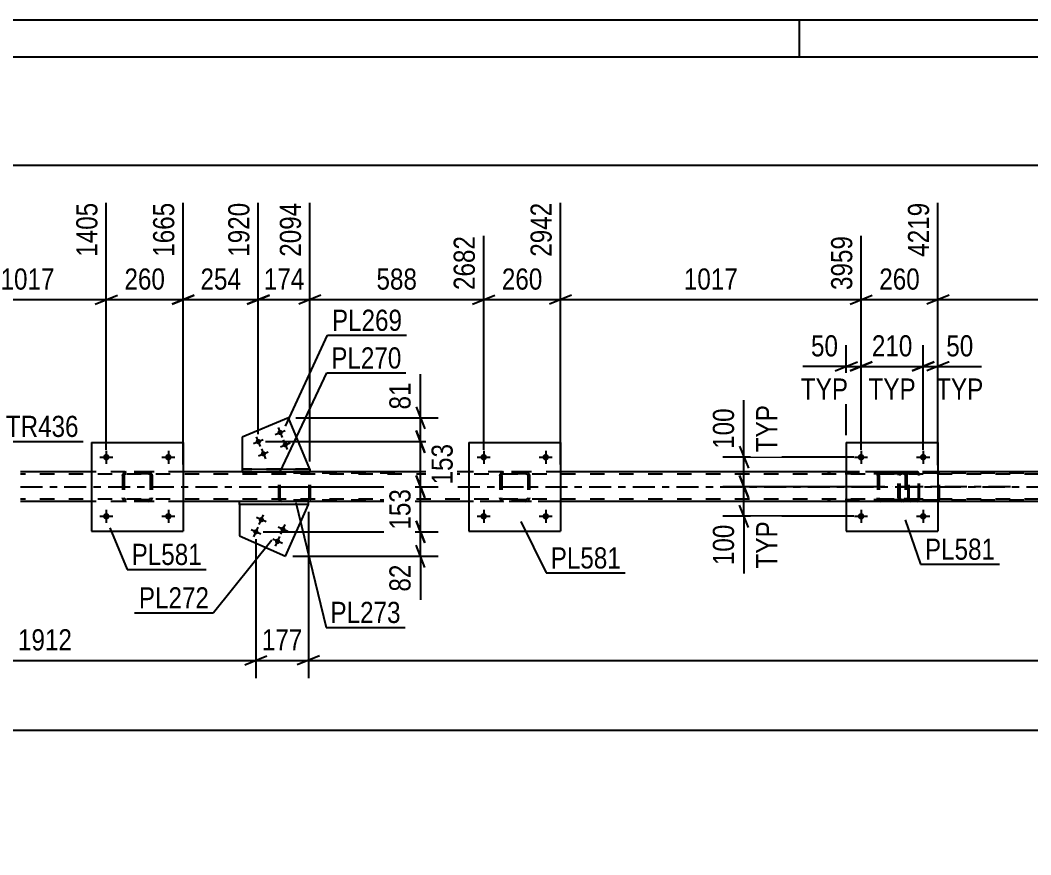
# Model space of a CAD drawing. Header units: millimetres. Extents: x -80 to 761, y -429 to 165.
# Drawn here: x 25.2 to 162, y 52.1 to 165 of the extents above; entities that cross this region are included whole.
import ezdxf

# ---------------------------------------------------------------- set-up
doc = ezdxf.new("R2010")
doc.units = ezdxf.units.MM
doc.linetypes.add('DXK_LINE_DOT2', pattern=[3.9198, 1.9599, -1.9599])
doc.linetypes.add('DXK_LINE_DOT3', pattern=[5.9187, 2.979, -0.9799, 0.9799, -0.9799])
doc.styles.add('Arial Narrow', font='ARIALN.TTF', dxfattribs={"height": 0.2})

# ---------------------------------------------------------------- blocks, each defined once
blk = doc.blocks.new('Unknown-814184913-1135')
at = {"color": 5, "linetype": 'Continuous'}
for p, q in [((760.66, 165.05), (-80.34, 165.05)), ((130.66, 160.05), (130.66, 165.05)), ((755.66, 160.05), (-75.34, 160.05))]:
    blk.add_line(p, q, dxfattribs=at)
blk = doc.blocks.new('Bolt-814184913-2460 - 2456')
at = {"linetype": 'Continuous'}
for points in [[(88.35, 105.9, -1), (87.47, 105.9, -1)], [(96.75, 105.9, -1), (95.87, 105.9, -1)]]:
    blk.add_hatch(color=1, dxfattribs=at).paths.add_polyline_path(points)
at = {"color": 1, "linetype": 'Continuous'}
for p, q in [((87.91, 106.78), (87.91, 105.02)), ((96.31, 106.78), (96.31, 105.02)), ((87.03, 105.9), (88.79, 105.9)), ((95.43, 105.9), (97.19, 105.9))]:
    blk.add_line(p, q, dxfattribs=at)
blk = doc.blocks.new('Bolt-814184913-2458 - 2456')
at = {"linetype": 'Continuous'}
for points in [[(37.27, 105.9, -1), (36.39, 105.9, -1)], [(45.67, 105.9, -1), (44.79, 105.9, -1)]]:
    blk.add_hatch(color=1, dxfattribs=at).paths.add_polyline_path(points)
at = {"color": 1, "linetype": 'Continuous'}
for p, q in [((36.83, 106.78), (36.83, 105.02)), ((45.23, 106.78), (45.23, 105.02)), ((35.95, 105.9), (37.71, 105.9)), ((44.35, 105.9), (46.11, 105.9))]:
    blk.add_line(p, q, dxfattribs=at)
blk = doc.blocks.new('Bolt-814184913-2459 - 2456')
at = {"linetype": 'Continuous'}
for points in [[(37.27, 97.9, -1), (36.39, 97.9, -1)], [(45.67, 97.9, -1), (44.79, 97.9, -1)]]:
    blk.add_hatch(color=1, dxfattribs=at).paths.add_polyline_path(points)
at = {"color": 1, "linetype": 'Continuous'}
for p, q in [((36.83, 98.78), (36.83, 97.02)), ((45.23, 98.78), (45.23, 97.02)), ((35.95, 97.9), (37.71, 97.9)), ((44.35, 97.9), (46.11, 97.9))]:
    blk.add_line(p, q, dxfattribs=at)
blk = doc.blocks.new('Bolt-814184913-2461 - 2456')
at = {"linetype": 'Continuous'}
for points in [[(88.35, 97.9, -1), (87.47, 97.9, -1)], [(96.75, 97.9, -1), (95.87, 97.9, -1)]]:
    blk.add_hatch(color=1, dxfattribs=at).paths.add_polyline_path(points)
at = {"color": 1, "linetype": 'Continuous'}
for p, q in [((87.91, 98.78), (87.91, 97.02)), ((96.31, 98.78), (96.31, 97.02)), ((87.03, 97.9), (88.79, 97.9)), ((95.43, 97.9), (97.19, 97.9))]:
    blk.add_line(p, q, dxfattribs=at)
blk = doc.blocks.new('Bolt-814184913-2462 - 2456')
at = {"linetype": 'Continuous'}
for points in [[(139.43, 105.9, -1), (138.55, 105.9, -1)], [(147.83, 105.9, -1), (146.95, 105.9, -1)]]:
    blk.add_hatch(color=1, dxfattribs=at).paths.add_polyline_path(points)
at = {"color": 1, "linetype": 'Continuous'}
for p, q in [((138.99, 106.78), (138.99, 105.02)), ((147.39, 106.78), (147.39, 105.02)), ((138.11, 105.9), (139.87, 105.9)), ((146.51, 105.9), (148.27, 105.9))]:
    blk.add_line(p, q, dxfattribs=at)
blk = doc.blocks.new('Bolt-814184913-2463 - 2456')
at = {"linetype": 'Continuous'}
for points in [[(139.43, 97.9, -1), (138.55, 97.9, -1)], [(147.83, 97.9, -1), (146.95, 97.9, -1)]]:
    blk.add_hatch(color=1, dxfattribs=at).paths.add_polyline_path(points)
at = {"color": 1, "linetype": 'Continuous'}
for p, q in [((138.99, 98.78), (138.99, 97.02)), ((147.39, 98.78), (147.39, 97.02)), ((138.11, 97.9), (139.87, 97.9)), ((146.51, 97.9), (148.27, 97.9))]:
    blk.add_line(p, q, dxfattribs=at)
blk = doc.blocks.new('Part-814184913-2602 - 2456')
at = {"color": 2, "linetype": 'Continuous'}
for p, q in [((34.83, 103.9), (25.23, 103.9)), ((55.2, 103.9), (47.23, 103.9)), ((85.91, 103.9), (64.38, 103.9)), ((136.99, 103.9), (98.31, 103.9)), ((188.07, 103.9), (149.39, 103.9)), ((34.83, 99.9), (25.23, 99.9)), ((54.87, 99.9), (47.23, 99.9)), ((85.91, 99.9), (64.18, 99.9)), ((136.99, 99.9), (98.31, 99.9)), ((188.07, 99.9), (149.39, 99.9))]:
    blk.add_line(p, q, dxfattribs=at)
at = {"color": 7, "linetype": 'DXK_LINE_DOT2'}
for p, q in [((629.53, 103.58), (25.23, 103.58)), ((47.23, 103.9), (34.83, 103.9)), ((64.38, 103.9), (55.2, 103.9)), ((98.31, 103.9), (85.91, 103.9)), ((149.39, 103.9), (136.99, 103.9)), ((629.53, 100.22), (25.23, 100.22)), ((47.23, 99.9), (34.83, 99.9)), ((64.18, 99.9), (54.87, 99.9)), ((626.41, 99.9), (85.91, 99.9)), ((98.31, 99.9), (85.91, 99.9)), ((149.39, 99.9), (136.99, 99.9))]:
    blk.add_line(p, q, dxfattribs=at)
at = {"color": 7, "linetype": 'DXK_LINE_DOT3'}
blk.add_line((25.23, 101.9), (629.53, 101.9), dxfattribs=at)
blk = doc.blocks.new('Part-814184913-2496 - 2456')
at = {"color": 2, "linetype": 'Continuous'}
for p, q in [((34.83, 107.9), (34.83, 95.9)), ((34.83, 107.9), (47.23, 107.9)), ((47.23, 107.9), (47.23, 95.9)), ((34.83, 95.9), (47.23, 95.9))]:
    blk.add_line(p, q, dxfattribs=at)
blk = doc.blocks.new('Part-814184913-2497 - 2456')
at = {"color": 7, "linetype": 'DXK_LINE_DOT2'}
for p, q in [((39.03, 103.42), (39.07, 103.61)), ((39.07, 103.61), (39.03, 103.42)), ((39.03, 103.42), (39.03, 100.38)), ((39.27, 103.42), (39.29, 103.51)), ((39.27, 103.42), (39.27, 100.38)), ((39.29, 103.51), (39.34, 103.59)), ((39.33, 103.87), (39.51, 103.9)), ((39.51, 103.9), (39.33, 103.87)), ((39.34, 103.59), (39.42, 103.64)), ((39.42, 103.64), (39.51, 103.66)), ((42.55, 103.9), (39.51, 103.9)), ((42.55, 103.66), (39.51, 103.66)), ((42.55, 103.9), (42.73, 103.87)), ((42.73, 103.87), (42.55, 103.9)), ((42.55, 103.66), (42.64, 103.64)), ((42.64, 103.64), (42.72, 103.59)), ((42.72, 103.59), (42.77, 103.51)), ((42.77, 103.51), (42.79, 103.42)), ((42.79, 103.42), (42.79, 100.38)), ((42.99, 103.61), (43.03, 103.42)), ((43.03, 103.42), (42.99, 103.61)), ((43.03, 103.42), (43.03, 100.38)), ((39.07, 100.2), (39.03, 100.38)), ((39.03, 100.38), (39.07, 100.2)), ((39.29, 100.29), (39.27, 100.38)), ((39.34, 100.21), (39.29, 100.29)), ((39.51, 99.9), (39.33, 99.94)), ((39.33, 99.94), (39.51, 99.9)), ((39.42, 100.16), (39.34, 100.21)), ((39.51, 100.14), (39.42, 100.16)), ((42.55, 100.14), (39.51, 100.14)), ((42.55, 99.9), (39.51, 99.9)), ((42.64, 100.16), (42.55, 100.14)), ((42.73, 99.94), (42.55, 99.9)), ((42.55, 99.9), (42.73, 99.94)), ((42.72, 100.21), (42.64, 100.16)), ((42.77, 100.29), (42.72, 100.21)), ((42.79, 100.38), (42.77, 100.29)), ((43.03, 100.38), (42.99, 100.2)), ((42.99, 100.2), (43.03, 100.38))]:
    blk.add_line(p, q, dxfattribs=at)
at = {"color": 7, "linetype": 'DXK_LINE_DOT3'}
blk.add_line((41.03, 101.9), (41.03, 101.9), dxfattribs=at)
at = {"color": 7, "linetype": 'DXK_LINE_DOT2'}
for centre, start, end in [((39.51, 103.42), 112.5, 157.5), ((39.51, 103.42), 112.5, 157.5), ((42.55, 103.42), 22.5, 67.5), ((42.55, 103.42), 22.5, 67.5), ((39.51, 100.38), 202.5, 247.5), ((39.51, 100.38), 202.5, 247.5), ((42.55, 100.38), 292.5, 337.5), ((42.55, 100.38), 292.5, 337.5)]:
    blk.add_arc(centre, 0.48, start, end, dxfattribs=at)
blk = doc.blocks.new('Part-814184913-2502 - 2456')
at = {"color": 2, "linetype": 'Continuous'}
for p, q in [((85.91, 107.9), (85.91, 95.9)), ((85.91, 107.9), (98.31, 107.9)), ((98.31, 107.9), (98.31, 95.9)), ((85.91, 95.9), (98.31, 95.9))]:
    blk.add_line(p, q, dxfattribs=at)
blk = doc.blocks.new('Part-814184913-2503 - 2456')
at = {"color": 7, "linetype": 'DXK_LINE_DOT2'}
for p, q in [((90.11, 103.42), (90.15, 103.61)), ((90.15, 103.61), (90.11, 103.42)), ((90.11, 103.42), (90.11, 100.38)), ((90.35, 103.42), (90.37, 103.51)), ((90.35, 103.42), (90.35, 100.38)), ((90.37, 103.51), (90.42, 103.59)), ((90.41, 103.87), (90.59, 103.9)), ((90.59, 103.9), (90.41, 103.87)), ((90.42, 103.59), (90.5, 103.64)), ((90.5, 103.64), (90.59, 103.66)), ((93.63, 103.9), (90.59, 103.9)), ((93.63, 103.66), (90.59, 103.66)), ((93.63, 103.9), (93.82, 103.87)), ((93.82, 103.87), (93.63, 103.9)), ((93.63, 103.66), (93.72, 103.64)), ((93.72, 103.64), (93.8, 103.59)), ((93.8, 103.59), (93.85, 103.51)), ((93.85, 103.51), (93.87, 103.42)), ((93.87, 103.42), (93.87, 100.38)), ((94.08, 103.61), (94.11, 103.42)), ((94.11, 103.42), (94.08, 103.61)), ((94.11, 103.42), (94.11, 100.38)), ((90.15, 100.2), (90.11, 100.38)), ((90.11, 100.38), (90.15, 100.2)), ((90.37, 100.29), (90.35, 100.38)), ((90.42, 100.21), (90.37, 100.29)), ((90.59, 99.9), (90.41, 99.94)), ((90.41, 99.94), (90.59, 99.9)), ((90.5, 100.16), (90.42, 100.21)), ((90.59, 100.14), (90.5, 100.16)), ((93.63, 100.14), (90.59, 100.14)), ((93.63, 99.9), (90.59, 99.9)), ((93.72, 100.16), (93.63, 100.14)), ((93.82, 99.94), (93.63, 99.9)), ((93.63, 99.9), (93.82, 99.94)), ((93.8, 100.21), (93.72, 100.16)), ((93.85, 100.29), (93.8, 100.21)), ((93.87, 100.38), (93.85, 100.29)), ((94.11, 100.38), (94.08, 100.2)), ((94.08, 100.2), (94.11, 100.38))]:
    blk.add_line(p, q, dxfattribs=at)
at = {"color": 7, "linetype": 'DXK_LINE_DOT3'}
blk.add_line((92.11, 101.9), (92.11, 101.9), dxfattribs=at)
at = {"color": 7, "linetype": 'DXK_LINE_DOT2'}
for centre, start, end in [((90.59, 103.42), 112.5, 157.5), ((90.59, 103.42), 112.5, 157.5), ((93.63, 103.42), 22.5, 67.5), ((93.63, 103.42), 22.5, 67.5), ((90.59, 100.38), 202.5, 247.5), ((90.59, 100.38), 202.5, 247.5), ((93.63, 100.38), 292.5, 337.5), ((93.63, 100.38), 292.5, 337.5)]:
    blk.add_arc(centre, 0.48, start, end, dxfattribs=at)
blk = doc.blocks.new('Part-814184913-2508 - 2456')
at = {"color": 2, "linetype": 'Continuous'}
for p, q in [((136.99, 107.9), (136.99, 95.9)), ((136.99, 107.9), (149.39, 107.9)), ((149.39, 107.9), (149.39, 95.9)), ((136.99, 95.9), (149.39, 95.9))]:
    blk.add_line(p, q, dxfattribs=at)
blk = doc.blocks.new('Part-814184913-2509 - 2456')
at = {"color": 7, "linetype": 'DXK_LINE_DOT2'}
for p, q in [((141.19, 103.42), (141.23, 103.61)), ((141.23, 103.61), (141.19, 103.42)), ((141.19, 103.42), (141.19, 100.38)), ((141.43, 103.42), (141.45, 103.51)), ((141.43, 103.42), (141.43, 100.38)), ((141.45, 103.51), (141.5, 103.59)), ((141.49, 103.87), (141.67, 103.9)), ((141.67, 103.9), (141.49, 103.87)), ((141.5, 103.59), (141.58, 103.64)), ((141.58, 103.64), (141.67, 103.66)), ((144.71, 103.9), (141.67, 103.9)), ((144.71, 103.66), (141.67, 103.66)), ((144.71, 103.9), (144.9, 103.87)), ((144.9, 103.87), (144.71, 103.9)), ((144.71, 103.66), (144.8, 103.64)), ((144.8, 103.64), (144.88, 103.59)), ((144.88, 103.59), (144.93, 103.51)), ((144.93, 103.51), (144.95, 103.42)), ((144.95, 103.42), (144.95, 100.38)), ((145.16, 103.61), (145.19, 103.42)), ((145.19, 103.42), (145.16, 103.61)), ((145.19, 103.42), (145.19, 100.38)), ((141.23, 100.2), (141.19, 100.38)), ((141.19, 100.38), (141.23, 100.2)), ((141.45, 100.29), (141.43, 100.38)), ((141.5, 100.21), (141.45, 100.29)), ((141.67, 99.9), (141.49, 99.94)), ((141.49, 99.94), (141.67, 99.9)), ((141.58, 100.16), (141.5, 100.21)), ((141.67, 100.14), (141.58, 100.16)), ((144.71, 100.14), (141.67, 100.14)), ((144.71, 99.9), (141.67, 99.9)), ((144.8, 100.16), (144.71, 100.14)), ((144.9, 99.94), (144.71, 99.9)), ((144.71, 99.9), (144.9, 99.94)), ((144.88, 100.21), (144.8, 100.16)), ((144.93, 100.29), (144.88, 100.21)), ((144.95, 100.38), (144.93, 100.29)), ((145.19, 100.38), (145.16, 100.2)), ((145.16, 100.2), (145.19, 100.38))]:
    blk.add_line(p, q, dxfattribs=at)
at = {"color": 7, "linetype": 'DXK_LINE_DOT3'}
blk.add_line((143.19, 101.9), (143.19, 101.9), dxfattribs=at)
at = {"color": 7, "linetype": 'DXK_LINE_DOT2'}
for centre, start, end in [((141.67, 103.42), 112.5, 157.5), ((141.67, 103.42), 112.5, 157.5), ((144.71, 103.42), 22.5, 67.5), ((144.71, 103.42), 22.5, 67.5), ((141.67, 100.38), 202.5, 247.5), ((141.67, 100.38), 202.5, 247.5), ((144.71, 100.38), 292.5, 337.5), ((144.71, 100.38), 292.5, 337.5)]:
    blk.add_arc(centre, 0.48, start, end, dxfattribs=at)
blk = doc.blocks.new('Part-814184913-2651 - 2456')
at = {"color": 7, "linetype": 'DXK_LINE_DOT2'}
for p, q in [((145.36, 103.7), (145.34, 103.58)), ((145.34, 100.22), (145.34, 103.58)), ((145.51, 103.58), (145.52, 103.64)), ((145.51, 100.22), (145.51, 103.58)), ((145.52, 103.64), (145.56, 103.69)), ((145.68, 103.9), (145.55, 103.88)), ((145.56, 103.69), (145.61, 103.73)), ((145.61, 103.73), (145.68, 103.74)), ((161.01, 103.9), (145.68, 103.9)), ((161.01, 103.74), (145.68, 103.74)), ((149.38, 103.88), (149.25, 103.9)), ((149.25, 103.74), (149.32, 103.73)), ((149.32, 103.73), (149.37, 103.69)), ((149.37, 103.69), (149.41, 103.64)), ((149.41, 103.64), (149.42, 103.58)), ((149.42, 100.22), (149.42, 103.58)), ((149.59, 103.58), (149.57, 103.7)), ((149.59, 100.22), (149.59, 103.58)), ((145.34, 100.22), (145.36, 100.1)), ((145.52, 100.16), (145.51, 100.22)), ((145.56, 100.11), (145.52, 100.16)), ((145.55, 99.93), (145.68, 99.9)), ((145.61, 100.07), (145.56, 100.11)), ((145.68, 100.06), (145.61, 100.07)), ((161.01, 100.06), (145.68, 100.06)), ((161.01, 99.9), (145.68, 99.9)), ((149.32, 100.07), (149.25, 100.06)), ((149.25, 99.9), (149.38, 99.93)), ((149.37, 100.11), (149.32, 100.07)), ((149.41, 100.16), (149.37, 100.11)), ((149.42, 100.22), (149.41, 100.16)), ((149.57, 100.1), (149.59, 100.22))]:
    blk.add_line(p, q, dxfattribs=at)
at = {"color": 7, "linetype": 'DXK_LINE_DOT3'}
blk.add_line((159.22, 101.9), (144.05, 101.9), dxfattribs=at)
at = {"color": 7, "linetype": 'DXK_LINE_DOT2'}
for centre, start, end in [((145.67, 103.57), 110.7583, 155.68), ((149.27, 103.57), 24.32, 69.2417), ((145.67, 100.24), 204.32, 249.2417)]:
    blk.add_arc(centre, 0.331, start, end, dxfattribs=at)
blk = doc.blocks.new('Part-814184913-2658 - 2456')
at = {"color": 7, "linetype": 'DXK_LINE_DOT2'}
for p, q in [((60.23, 103.7), (60.2, 103.58)), ((60.2, 100.22), (60.2, 103.58)), ((60.37, 103.58), (60.39, 103.64)), ((60.37, 100.22), (60.37, 103.58)), ((60.39, 103.64), (60.42, 103.69)), ((60.54, 103.9), (60.41, 103.88)), ((60.42, 103.69), (60.48, 103.73)), ((60.48, 103.73), (60.54, 103.74)), ((75.87, 103.9), (60.54, 103.9)), ((75.87, 103.74), (60.54, 103.74)), ((64.25, 103.88), (64.12, 103.9)), ((64.12, 103.74), (64.19, 103.73)), ((64.19, 103.73), (64.21, 103.71)), ((64.21, 103.71), (64.24, 103.69)), ((64.24, 103.69), (64.28, 103.64)), ((64.28, 103.64), (64.29, 103.58)), ((64.29, 100.22), (64.29, 103.58)), ((64.46, 103.58), (64.43, 103.7)), ((64.46, 100.22), (64.46, 103.58)), ((60.2, 100.22), (60.23, 100.1)), ((60.39, 100.16), (60.37, 100.22)), ((60.42, 100.11), (60.39, 100.16)), ((60.41, 99.93), (60.54, 99.9)), ((60.48, 100.07), (60.42, 100.11)), ((60.54, 100.06), (60.48, 100.07)), ((75.87, 100.06), (60.54, 100.06)), ((75.87, 99.9), (60.54, 99.9)), ((64.12, 100.06), (64.19, 100.07)), ((64.12, 99.9), (64.25, 99.93)), ((64.19, 100.07), (64.21, 100.09)), ((64.21, 100.09), (64.24, 100.11)), ((64.28, 100.16), (64.24, 100.11)), ((64.29, 100.22), (64.28, 100.16)), ((64.43, 100.1), (64.46, 100.22))]:
    blk.add_line(p, q, dxfattribs=at)
for centre, start, end in [((60.53, 103.57), 110.7583, 155.68), ((64.13, 103.57), 24.32, 69.2417), ((60.53, 100.24), 204.32, 249.2417)]:
    blk.add_arc(centre, 0.331, start, end, dxfattribs=at)
blk = doc.blocks.new('Part-814184913-2664 - 2456')
at = {"color": 7, "linetype": 'DXK_LINE_DOT2'}
for p, q in [((146.61, 103.9), (134.46, 103.9)), ((146.61, 103.66), (134.46, 103.66)), ((144.06, 103.61), (144.02, 103.42)), ((144.02, 100.38), (144.02, 103.42)), ((144.27, 103.42), (144.29, 103.51)), ((144.27, 100.38), (144.27, 103.42)), ((144.29, 103.51), (144.35, 103.59)), ((144.52, 103.9), (144.33, 103.87)), ((144.35, 103.59), (144.43, 103.64)), ((144.43, 103.64), (144.52, 103.66)), ((145.34, 103.66), (145.34, 103.9)), ((146.72, 103.87), (146.61, 103.9)), ((146.61, 103.66), (146.67, 103.64)), ((146.67, 103.64), (146.71, 103.59)), ((146.71, 103.59), (146.74, 103.51)), ((146.81, 103.76), (146.72, 103.87)), ((146.74, 103.51), (146.75, 103.42)), ((146.75, 100.38), (146.75, 103.42)), ((146.86, 103.61), (146.81, 103.76)), ((146.89, 103.42), (146.86, 103.61)), ((146.89, 100.38), (146.89, 103.42)), ((146.61, 100.14), (134.46, 100.14)), ((146.61, 99.9), (134.46, 99.9)), ((144.02, 100.38), (144.06, 100.2)), ((144.29, 100.29), (144.27, 100.38)), ((144.35, 100.21), (144.29, 100.29)), ((144.33, 99.94), (144.52, 99.9)), ((144.43, 100.16), (144.35, 100.21)), ((144.52, 100.14), (144.43, 100.16)), ((145.34, 99.9), (145.34, 100.14)), ((146.67, 100.16), (146.61, 100.14)), ((146.61, 99.9), (146.72, 99.94)), ((146.71, 100.21), (146.67, 100.16)), ((146.74, 100.29), (146.71, 100.21)), ((146.72, 99.94), (146.81, 100.04)), ((146.75, 100.38), (146.74, 100.29)), ((146.81, 100.04), (146.86, 100.2)), ((146.86, 100.2), (146.89, 100.38))]:
    blk.add_line(p, q, dxfattribs=at)
for centre, start, end in [((144.51, 103.41), 111.1941, 156.1506), ((144.51, 100.4), 203.8494, 248.8059)]:
    blk.add_arc(centre, 0.492, start, end, dxfattribs=at)
blk = doc.blocks.new('Part-814184913-2702 - 2456')
at = {"color": 2, "linetype": 'Continuous'}
for p, q in [((54.87, 99.5), (54.87, 95.24)), ((61.09, 92.49), (64.18, 99.5)), ((54.87, 95.24), (61.09, 92.49))]:
    blk.add_line(p, q, dxfattribs=at)
at = {"color": 7, "linetype": 'DXK_LINE_DOT2'}
blk.add_line((64.18, 99.5), (54.87, 99.5), dxfattribs=at)
blk = doc.blocks.new('Part-814184913-2717 - 2456')
at = {"color": 2, "linetype": 'Continuous'}
for p, q in [((64.18, 99.9), (54.87, 99.9)), ((54.87, 99.5), (54.87, 99.9)), ((64.18, 99.5), (64.18, 99.9)), ((64.18, 99.5), (54.87, 99.5))]:
    blk.add_line(p, q, dxfattribs=at)
blk = doc.blocks.new('Bolt-814184913-2718 - 2456')
at = {"linetype": 'Continuous'}
for points in [[(57.48, 97.58, -1), (58.14, 97.29, -1)], [(56.75, 95.94, -1), (57.41, 95.65, -1)], [(60.41, 96.29, -1), (61.06, 96, -1)], [(59.68, 94.65, -1), (60.34, 94.36, -1)]]:
    blk.add_hatch(color=1, dxfattribs=at).paths.add_polyline_path(points)
at = {"color": 1, "linetype": 'Continuous'}
for p, q in [((58.47, 97.15), (57.15, 97.73)), ((57.52, 96.78), (58.1, 98.1)), ((57.74, 95.5), (56.42, 96.08)), ((56.79, 95.13), (57.37, 96.45)), ((61.39, 95.86), (60.08, 96.44)), ((60.45, 95.49), (61.03, 96.81)), ((60.67, 94.21), (59.35, 94.79)), ((59.72, 93.84), (60.3, 95.16))]:
    blk.add_line(p, q, dxfattribs=at)
blk = doc.blocks.new('Part-814184913-2733 - 2456')
at = {"color": 2, "linetype": 'Continuous'}
for p, q in [((61.48, 111.23), (55.2, 108.61)), ((64.38, 104.3), (61.48, 111.23)), ((55.2, 108.61), (55.2, 104.3))]:
    blk.add_line(p, q, dxfattribs=at)
at = {"color": 7, "linetype": 'DXK_LINE_DOT2'}
blk.add_line((64.38, 104.3), (55.2, 104.3), dxfattribs=at)
blk = doc.blocks.new('Part-814184913-2748 - 2456')
at = {"color": 2, "linetype": 'Continuous'}
for p, q in [((55.2, 104.3), (55.2, 103.9)), ((55.2, 104.3), (64.38, 104.3)), ((64.38, 104.3), (64.38, 103.9)), ((55.2, 103.9), (64.38, 103.9))]:
    blk.add_line(p, q, dxfattribs=at)
blk = doc.blocks.new('Bolt-814184913-2749 - 2456')
at = {"linetype": 'Continuous'}
for points in [[(60.69, 109.38, -1), (60.02, 109.11, -1)], [(57.74, 108.15, -1), (57.07, 107.87, -1)], [(58.43, 106.49, -1), (57.77, 106.21, -1)], [(61.38, 107.72, -1), (60.72, 107.45, -1)]]:
    blk.add_hatch(color=1, dxfattribs=at).paths.add_polyline_path(points)
at = {"color": 1, "linetype": 'Continuous'}
for p, q in [((59.69, 108.97), (61.02, 109.52)), ((60.08, 109.91), (60.63, 108.58)), ((56.74, 107.73), (58.07, 108.29)), ((57.13, 108.67), (57.68, 107.35)), ((60.77, 108.25), (61.33, 106.92)), ((57.82, 107.01), (58.38, 105.69)), ((60.39, 107.31), (61.71, 107.86)), ((57.43, 106.07), (58.76, 106.63))]:
    blk.add_line(p, q, dxfattribs=at)
blk = doc.blocks.new('StraightDimension-814184913-16716 - 2456')
at = {"color": 7, "linetype": 'Continuous'}
for p, q in [((149.39, 104.81), (149.39, 140.34)), ((138.99, 106.9), (138.99, 135.84)), ((137.49, 126.63), (140.49, 127.83)), ((138.99, 127.23), (149.39, 127.23)), ((150.89, 127.83), (147.89, 126.63))]:
    blk.add_line(p, q, dxfattribs=at)
at = {"color": 0}
blk.add_wipeout([(147.53, 127.98), (147.53, 132.18), (140.85, 132.18), (140.85, 127.98)], dxfattribs=at)
at = {"color": 3, "style": 'Arial Narrow'}
blk.add_text('260', height=2.863, dxfattribs=at).set_placement((141.45, 128.58))
at = {"color": 0, "linetype": 'Continuous'}
blk.add_wipeout([(148.79, 140.94), (144.59, 140.94), (144.59, 132.43), (148.79, 132.43)], dxfattribs=at)
at = {"color": 3, "linetype": 'Continuous', "style": 'Arial Narrow'}
blk.add_text('4219', height=2.863, rotation=90.0002, dxfattribs=at).set_placement((148.19, 133.03))
blk = doc.blocks.new('StraightDimension-814184913-17310 - 2456')
at = {"color": 7, "linetype": 'Continuous'}
for p, q in [((78.76, 97.29), (79.96, 94.29)), ((58.08, 95.79), (81.76, 95.79)), ((79.36, 92.49), (79.36, 95.79)), ((79.96, 90.99), (78.76, 93.99)), ((62.09, 92.49), (81.76, 92.49)), ((79.36, 92.49), (79.36, 86.59)), ((79.36, 92.49), (79.36, 86.59))]:
    blk.add_line(p, q, dxfattribs=at)
at = {"color": 0}
blk.add_wipeout([(78.61, 91.97), (74.41, 91.97), (74.41, 87.11), (78.61, 87.11)], dxfattribs=at)
at = {"color": 3, "style": 'Arial Narrow'}
blk.add_text('82', height=2.863, rotation=90.0002, dxfattribs=at).set_placement((78.01, 87.71))
blk = doc.blocks.new('StraightDimension-814184913-2864 - 2456')
at = {"color": 7, "linetype": 'Continuous'}
for p, q in [((123.14, 105.9), (123.14, 113.64)), ((123.14, 105.9), (123.14, 113.64)), ((122.54, 107.4), (123.74, 104.4)), ((137.99, 105.9), (120.29, 105.9)), ((123.14, 101.9), (123.14, 105.9)), ((123.74, 100.4), (122.54, 103.4)), ((142.19, 101.9), (120.29, 101.9))]:
    blk.add_line(p, q, dxfattribs=at)
at = {"color": 0, "linetype": 'Continuous'}
blk.add_wipeout([(128.24, 113.56), (124.04, 113.56), (124.04, 105.97), (128.24, 105.97)], dxfattribs=at)
at = {"color": 0}
blk.add_wipeout([(122.39, 113.11), (118.19, 113.11), (118.19, 106.43), (122.39, 106.43)], dxfattribs=at)
at = {"color": 3, "style": 'Arial Narrow'}
blk.add_text('100', height=2.863, rotation=90.0002, dxfattribs=at).set_placement((121.79, 107.03))
at = {"color": 3, "linetype": 'Continuous', "style": 'Arial Narrow'}
blk.add_text('TYP', height=2.863, rotation=90.0002, dxfattribs=at).set_placement((127.64, 106.57))
blk = doc.blocks.new('StraightDimension-814184913-2942 - 2456')
at = {"color": 7, "linetype": 'Continuous'}
for p, q in [((0, 98.9), (0, 76)), ((57.08, 94.79), (57.08, 76)), ((1.5, 79), (-1.5, 77.8)), ((0, 78.4), (57.08, 78.4)), ((55.58, 77.8), (58.58, 79))]:
    blk.add_line(p, q, dxfattribs=at)
at = {"color": 0}
blk.add_wipeout([(32.8, 79.15), (32.8, 83.35), (24.28, 83.35), (24.28, 79.15)], dxfattribs=at)
at = {"color": 3, "style": 'Arial Narrow'}
blk.add_text('1912', height=2.863, dxfattribs=at).set_placement((24.88, 79.75))
blk = doc.blocks.new('StraightDimension-814184913-2803 - 2456')
at = {"color": 7, "linetype": 'Continuous'}
blk.add_line((0, 68.94), (629.53, 68.94), dxfattribs=at)
blk = doc.blocks.new('StraightDimension-814184913-2841 - 2456')
at = {"color": 7, "linetype": 'Continuous'}
for p, q in [((122.54, 103.4), (123.74, 100.4)), ((142.19, 101.9), (120.29, 101.9)), ((123.14, 97.9), (123.14, 101.9)), ((123.74, 96.4), (122.54, 99.4)), ((137.99, 97.9), (120.29, 97.9)), ((123.14, 97.9), (123.14, 90.17)), ((123.14, 97.9), (123.14, 90.17))]:
    blk.add_line(p, q, dxfattribs=at)
at = {"color": 0}
blk.add_wipeout([(122.39, 97.38), (118.19, 97.38), (118.19, 90.69), (122.39, 90.69)], dxfattribs=at)
at = {"color": 0, "linetype": 'Continuous'}
blk.add_wipeout([(128.24, 97.83), (124.04, 97.83), (124.04, 90.24), (128.24, 90.24)], dxfattribs=at)
at = {"color": 3, "style": 'Arial Narrow'}
blk.add_text('100', height=2.863, rotation=90.0002, dxfattribs=at).set_placement((121.79, 91.29))
at = {"color": 3, "linetype": 'Continuous', "style": 'Arial Narrow'}
blk.add_text('TYP', height=2.863, rotation=90.0002, dxfattribs=at).set_placement((127.64, 90.84))
blk = doc.blocks.new('StraightDimension-814184913-2888 - 2456')
at = {"color": 7, "linetype": 'Continuous'}
for p, q in [((147.39, 106.9), (147.39, 121.04)), ((149.39, 108.9), (149.39, 121.04)), ((145.89, 117.59), (148.89, 118.79)), ((147.39, 118.19), (149.39, 118.19)), ((150.89, 118.79), (147.89, 117.59)), ((149.39, 118.19), (155.3, 118.19)), ((149.39, 118.19), (155.3, 118.19))]:
    blk.add_line(p, q, dxfattribs=at)
at = {"color": 0}
blk.add_wipeout([(154.77, 118.94), (154.77, 123.14), (149.92, 123.14), (149.92, 118.94)], dxfattribs=at)
at = {"color": 0, "linetype": 'Continuous'}
blk.add_wipeout([(156.14, 113.09), (156.14, 117.29), (148.55, 117.29), (148.55, 113.09)], dxfattribs=at)
at = {"color": 3, "style": 'Arial Narrow'}
blk.add_text('50', height=2.863, dxfattribs=at).set_placement((150.52, 119.54))
at = {"color": 3, "linetype": 'Continuous', "style": 'Arial Narrow'}
blk.add_text('TYP', height=2.863, dxfattribs=at).set_placement((149.15, 113.69))
blk = doc.blocks.new('StraightDimension-814184913-2901 - 2456')
at = {"color": 7, "linetype": 'Continuous'}
for p, q in [((138.99, 106.9), (138.99, 121.04)), ((147.39, 106.9), (147.39, 121.04)), ((137.49, 117.59), (140.49, 118.79)), ((138.99, 118.19), (147.39, 118.19)), ((148.89, 118.79), (145.89, 117.59))]:
    blk.add_line(p, q, dxfattribs=at)
at = {"color": 0}
blk.add_wipeout([(146.53, 118.94), (146.53, 123.14), (139.85, 123.14), (139.85, 118.94)], dxfattribs=at)
at = {"color": 0, "linetype": 'Continuous'}
blk.add_wipeout([(146.99, 113.09), (146.99, 117.29), (139.4, 117.29), (139.4, 113.09)], dxfattribs=at)
at = {"color": 3, "style": 'Arial Narrow'}
blk.add_text('210', height=2.863, dxfattribs=at).set_placement((140.45, 119.54))
at = {"color": 3, "linetype": 'Continuous', "style": 'Arial Narrow'}
blk.add_text('TYP', height=2.863, dxfattribs=at).set_placement((140, 113.69))
blk = doc.blocks.new('StraightDimension-814184913-2917 - 2456')
at = {"color": 7, "linetype": 'Continuous'}
for p, q in [((136.99, 108.9), (136.99, 121.04)), ((138.99, 106.9), (138.99, 121.04)), ((136.99, 118.19), (131.09, 118.19)), ((136.99, 118.19), (131.09, 118.19)), ((135.49, 117.59), (138.49, 118.79)), ((136.99, 118.19), (138.99, 118.19)), ((140.49, 118.79), (137.49, 117.59))]:
    blk.add_line(p, q, dxfattribs=at)
at = {"color": 0}
blk.add_wipeout([(136.47, 118.94), (136.47, 123.14), (131.61, 123.14), (131.61, 118.94)], dxfattribs=at)
at = {"color": 0, "linetype": 'Continuous'}
blk.add_wipeout([(137.83, 113.09), (137.83, 117.29), (130.24, 117.29), (130.24, 113.09)], dxfattribs=at)
at = {"color": 3, "style": 'Arial Narrow'}
blk.add_text('50', height=2.863, dxfattribs=at).set_placement((132.21, 119.54))
at = {"color": 3, "linetype": 'Continuous', "style": 'Arial Narrow'}
blk.add_text('TYP', height=2.863, dxfattribs=at).set_placement((130.84, 113.69))
blk = doc.blocks.new('StraightDimension-814184913-2931 - 2456')
at = {"color": 7, "linetype": 'Continuous'}
blk.add_line((-0.64, 145.44), (630.17, 145.44), dxfattribs=at)
blk = doc.blocks.new('StraightDimension-814184913-2948 - 2456')
at = {"color": 7, "linetype": 'Continuous'}
for p, q in [((64.18, 98.5), (64.18, 76)), ((57.08, 94.79), (57.08, 76)), ((55.58, 77.8), (58.58, 79)), ((57.08, 78.4), (64.18, 78.4)), ((65.68, 79), (62.68, 77.8))]:
    blk.add_line(p, q, dxfattribs=at)
at = {"color": 0}
blk.add_wipeout([(63.97, 79.15), (63.97, 83.35), (57.29, 83.35), (57.29, 79.15)], dxfattribs=at)
at = {"color": 3, "style": 'Arial Narrow'}
blk.add_text('177', height=2.863, dxfattribs=at).set_placement((57.89, 79.75))
blk = doc.blocks.new('StraightDimension-814184913-2954 - 2456')
at = {"color": 7, "linetype": 'Continuous'}
for p, q in [((64.18, 98.5), (64.18, 76)), ((65.68, 79), (62.68, 77.8)), ((64.18, 78.4), (629.53, 78.4))]:
    blk.add_line(p, q, dxfattribs=at)
blk = doc.blocks.new('StraightDimension-814184913-16715 - 2456')
at = {"color": 7, "linetype": 'Continuous'}
for p, q in [((149.39, 104.81), (149.39, 140.34)), ((190.07, 106.9), (190.07, 135.84)), ((150.89, 127.83), (147.89, 126.63)), ((149.39, 127.23), (190.07, 127.23)), ((188.57, 126.63), (191.57, 127.83))]:
    blk.add_line(p, q, dxfattribs=at)
at = {"color": 0}
blk.add_wipeout([(173.99, 127.98), (173.99, 132.18), (165.48, 132.18), (165.48, 127.98)], dxfattribs=at)
at = {"color": 3, "style": 'Arial Narrow'}
blk.add_text('1017', height=2.863, dxfattribs=at).set_placement((166.08, 128.58))
at = {"color": 0, "linetype": 'Continuous'}
blk.add_wipeout([(189.47, 136.44), (185.27, 136.44), (185.27, 127.93), (189.47, 127.93)], dxfattribs=at)
at = {"color": 3, "linetype": 'Continuous', "style": 'Arial Narrow'}
blk.add_text('5236', height=2.863, rotation=90.0002, dxfattribs=at).set_placement((188.87, 128.53))
blk = doc.blocks.new('StraightDimension-814184913-16717 - 2456')
at = {"color": 7, "linetype": 'Continuous'}
for p, q in [((98.31, 104.9), (98.31, 140.34)), ((138.99, 106.9), (138.99, 135.84)), ((99.81, 127.83), (96.81, 126.63)), ((98.31, 127.23), (138.99, 127.23)), ((137.49, 126.63), (140.49, 127.83))]:
    blk.add_line(p, q, dxfattribs=at)
at = {"color": 0}
blk.add_wipeout([(122.91, 127.98), (122.91, 132.18), (114.4, 132.18), (114.4, 127.98)], dxfattribs=at)
at = {"color": 3, "style": 'Arial Narrow'}
blk.add_text('1017', height=2.863, dxfattribs=at).set_placement((115, 128.58))
at = {"color": 0, "linetype": 'Continuous'}
blk.add_wipeout([(138.39, 136.44), (134.19, 136.44), (134.19, 127.93), (138.39, 127.93)], dxfattribs=at)
at = {"color": 3, "linetype": 'Continuous', "style": 'Arial Narrow'}
blk.add_text('3959', height=2.863, rotation=90.0002, dxfattribs=at).set_placement((137.79, 128.53))
blk = doc.blocks.new('StraightDimension-814184913-16718 - 2456')
at = {"color": 7, "linetype": 'Continuous'}
for p, q in [((98.31, 104.9), (98.31, 140.34)), ((87.91, 106.9), (87.91, 135.84)), ((86.41, 126.63), (89.41, 127.83)), ((87.91, 127.23), (98.31, 127.23)), ((99.81, 127.83), (96.81, 126.63))]:
    blk.add_line(p, q, dxfattribs=at)
at = {"color": 0}
blk.add_wipeout([(96.45, 127.98), (96.45, 132.18), (89.77, 132.18), (89.77, 127.98)], dxfattribs=at)
at = {"color": 3, "style": 'Arial Narrow'}
blk.add_text('260', height=2.863, dxfattribs=at).set_placement((90.37, 128.58))
at = {"color": 0, "linetype": 'Continuous'}
blk.add_wipeout([(97.71, 140.94), (93.51, 140.94), (93.51, 132.43), (97.71, 132.43)], dxfattribs=at)
at = {"color": 3, "linetype": 'Continuous', "style": 'Arial Narrow'}
blk.add_text('2942', height=2.863, rotation=90.0002, dxfattribs=at).set_placement((97.11, 133.03))
blk = doc.blocks.new('StraightDimension-814184913-16719 - 2456')
at = {"color": 7, "linetype": 'Continuous'}
for p, q in [((64.38, 105.3), (64.38, 140.34)), ((87.91, 106.9), (87.91, 135.84)), ((65.88, 127.83), (62.88, 126.63)), ((64.38, 127.23), (87.91, 127.23)), ((86.41, 126.63), (89.41, 127.83))]:
    blk.add_line(p, q, dxfattribs=at)
at = {"color": 0}
blk.add_wipeout([(79.49, 127.98), (79.49, 132.18), (72.8, 132.18), (72.8, 127.98)], dxfattribs=at)
at = {"color": 3, "style": 'Arial Narrow'}
blk.add_text('588', height=2.863, dxfattribs=at).set_placement((73.4, 128.58))
at = {"color": 0, "linetype": 'Continuous'}
blk.add_wipeout([(87.31, 136.44), (83.11, 136.44), (83.11, 127.93), (87.31, 127.93)], dxfattribs=at)
at = {"color": 3, "linetype": 'Continuous', "style": 'Arial Narrow'}
blk.add_text('2682', height=2.863, rotation=90.0002, dxfattribs=at).set_placement((86.71, 128.53))
blk = doc.blocks.new('StraightDimension-814184913-16720 - 2456')
at = {"color": 7, "linetype": 'Continuous'}
for p, q in [((57.4, 109.01), (57.4, 140.34)), ((64.38, 105.3), (64.38, 140.34)), ((55.9, 126.63), (58.9, 127.83)), ((57.4, 127.23), (64.38, 127.23)), ((65.88, 127.83), (62.88, 126.63))]:
    blk.add_line(p, q, dxfattribs=at)
at = {"color": 0}
blk.add_wipeout([(64.23, 127.98), (64.23, 132.18), (57.55, 132.18), (57.55, 127.98)], dxfattribs=at)
at = {"color": 3, "style": 'Arial Narrow'}
blk.add_text('174', height=2.863, dxfattribs=at).set_placement((58.15, 128.58))
at = {"color": 0, "linetype": 'Continuous'}
blk.add_wipeout([(63.78, 140.94), (59.58, 140.94), (59.58, 132.43), (63.78, 132.43)], dxfattribs=at)
at = {"color": 3, "linetype": 'Continuous', "style": 'Arial Narrow'}
blk.add_text('2094', height=2.863, rotation=90.0002, dxfattribs=at).set_placement((63.18, 133.03))
blk = doc.blocks.new('StraightDimension-814184913-16721 - 2456')
at = {"color": 7, "linetype": 'Continuous'}
for p, q in [((47.23, 104.9), (47.23, 140.34)), ((57.4, 109.01), (57.4, 140.34)), ((45.73, 126.63), (48.73, 127.83)), ((47.23, 127.23), (57.4, 127.23)), ((58.9, 127.83), (55.9, 126.63))]:
    blk.add_line(p, q, dxfattribs=at)
at = {"color": 0}
blk.add_wipeout([(55.66, 127.98), (55.66, 132.18), (48.98, 132.18), (48.98, 127.98)], dxfattribs=at)
at = {"color": 3, "style": 'Arial Narrow'}
blk.add_text('254', height=2.863, dxfattribs=at).set_placement((49.58, 128.58))
at = {"color": 0, "linetype": 'Continuous'}
blk.add_wipeout([(56.8, 140.94), (52.6, 140.94), (52.6, 132.43), (56.8, 132.43)], dxfattribs=at)
at = {"color": 3, "linetype": 'Continuous', "style": 'Arial Narrow'}
blk.add_text('1920', height=2.863, rotation=90.0002, dxfattribs=at).set_placement((56.2, 133.03))
blk = doc.blocks.new('StraightDimension-814184913-16722 - 2456')
at = {"color": 7, "linetype": 'Continuous'}
for p, q in [((36.83, 106.9), (36.83, 140.34)), ((47.23, 104.9), (47.23, 140.34)), ((35.33, 126.63), (38.33, 127.83)), ((36.83, 127.23), (47.23, 127.23)), ((48.73, 127.83), (45.73, 126.63))]:
    blk.add_line(p, q, dxfattribs=at)
at = {"color": 0}
blk.add_wipeout([(45.37, 127.98), (45.37, 132.18), (38.69, 132.18), (38.69, 127.98)], dxfattribs=at)
at = {"color": 3, "style": 'Arial Narrow'}
blk.add_text('260', height=2.863, dxfattribs=at).set_placement((39.29, 128.58))
at = {"color": 0, "linetype": 'Continuous'}
blk.add_wipeout([(46.63, 140.94), (42.43, 140.94), (42.43, 132.43), (46.63, 132.43)], dxfattribs=at)
at = {"color": 3, "linetype": 'Continuous', "style": 'Arial Narrow'}
blk.add_text('1665', height=2.863, rotation=90.0002, dxfattribs=at).set_placement((46.03, 133.03))
blk = doc.blocks.new('StraightDimension-814184913-16723 - 2456')
at = {"color": 7, "linetype": 'Continuous'}
for p, q in [((36.83, 106.9), (36.83, 140.34)), ((15.53, 104.9), (15.53, 138.52)), ((17.03, 127.83), (14.03, 126.63)), ((15.53, 127.23), (36.83, 127.23)), ((35.33, 126.63), (38.33, 127.83))]:
    blk.add_line(p, q, dxfattribs=at)
at = {"color": 0}
blk.add_wipeout([(30.44, 127.98), (30.44, 132.18), (21.92, 132.18), (21.92, 127.98)], dxfattribs=at)
at = {"color": 3, "style": 'Arial Narrow'}
blk.add_text('1017', height=2.863, dxfattribs=at).set_placement((22.52, 128.58))
at = {"color": 0, "linetype": 'Continuous'}
blk.add_wipeout([(36.23, 140.94), (32.03, 140.94), (32.03, 132.43), (36.23, 132.43)], dxfattribs=at)
at = {"color": 3, "linetype": 'Continuous', "style": 'Arial Narrow'}
blk.add_text('1405', height=2.863, rotation=90.0002, dxfattribs=at).set_placement((35.63, 133.03))
blk = doc.blocks.new('StraightDimension-814184913-17307 - 2456')
at = {"color": 7, "linetype": 'Continuous'}
for p, q in [((79.36, 111.23), (79.36, 117.14)), ((79.36, 111.23), (79.36, 117.14)), ((78.76, 112.73), (79.96, 109.73)), ((62.48, 111.23), (81.76, 111.23)), ((79.36, 108.01), (79.36, 111.23)), ((79.96, 106.51), (78.76, 109.51)), ((58.4, 108.01), (81.76, 108.01))]:
    blk.add_line(p, q, dxfattribs=at)
at = {"color": 0}
blk.add_wipeout([(78.61, 116.61), (74.41, 116.61), (74.41, 111.76), (78.61, 111.76)], dxfattribs=at)
at = {"color": 3, "style": 'Arial Narrow'}
blk.add_text('81', height=2.863, rotation=90.0002, dxfattribs=at).set_placement((78.01, 112.36))
blk = doc.blocks.new('StraightDimension-814184913-17308 - 2456')
at = {"color": 7, "linetype": 'Continuous'}
for p, q in [((78.76, 109.51), (79.96, 106.51)), ((58.4, 108.01), (82.21, 108.01)), ((79.36, 101.9), (79.36, 108.01)), ((79.96, 100.4), (78.76, 103.4)), ((59.03, 101.9), (82.21, 101.9))]:
    blk.add_line(p, q, dxfattribs=at)
at = {"color": 0}
blk.add_wipeout([(84.31, 108.3), (80.11, 108.3), (80.11, 101.61), (84.31, 101.61)], dxfattribs=at)
at = {"color": 3, "style": 'Arial Narrow'}
blk.add_text('153', height=2.863, rotation=90.0002, dxfattribs=at).set_placement((83.71, 102.21))
blk = doc.blocks.new('StraightDimension-814184913-17309 - 2456')
at = {"color": 7, "linetype": 'Continuous'}
for p, q in [((78.76, 103.4), (79.96, 100.4)), ((59.03, 101.9), (81.76, 101.9)), ((79.36, 95.79), (79.36, 101.9)), ((79.96, 94.29), (78.76, 97.29)), ((58.08, 95.79), (81.76, 95.79))]:
    blk.add_line(p, q, dxfattribs=at)
at = {"color": 0}
blk.add_wipeout([(78.61, 102.19), (74.41, 102.19), (74.41, 95.5), (78.61, 95.5)], dxfattribs=at)
at = {"color": 3, "style": 'Arial Narrow'}
blk.add_text('153', height=2.863, rotation=90.0002, dxfattribs=at).set_placement((78.01, 96.1))
blk = doc.blocks.new('StraightDimension-814184913-17968 - 3452')
at = {"color": 7, "linetype": 'Continuous'}
for p, q in [((7.33, 10.84), (7.33, 53.59)), ((39.03, 10.84), (39.03, 50.91)), ((8.83, 42.9), (5.83, 41.7)), ((37.53, 41.7), (40.53, 42.9)), ((7.33, 42.3), (39.03, 42.3))]:
    blk.add_line(p, q, dxfattribs=at)
at = {"color": 0}
blk.add_wipeout([(27.44, 43.05), (27.44, 47.25), (18.92, 47.25), (18.92, 43.05)], dxfattribs=at)
at = {"color": 3, "style": 'Arial Narrow'}
blk.add_text('1277', height=2.863, dxfattribs=at).set_placement((19.52, 43.65))
at = {"color": 0, "linetype": 'Continuous'}
blk.add_wipeout([(38.43, 51.51), (34.23, 51.51), (34.23, 43), (38.43, 43)], dxfattribs=at)
at = {"color": 3, "linetype": 'Continuous', "style": 'Arial Narrow'}
blk.add_text('1460', height=2.863, rotation=90.0002, dxfattribs=at).set_placement((37.83, 43.6))
blk = doc.blocks.new('Mark-814184913-2598 - 2456')
at = {"color": 0}
blk.add_wipeout([(33.1, 108.64), (33.1, 111.64), (23.23, 111.64), (23.23, 108.64)], dxfattribs=at)
blk.add_wipeout([(33.1, 108.64), (33.1, 111.64), (23.23, 111.64), (23.23, 108.64)], dxfattribs=at)
at = {"color": 30, "linetype": 'Continuous'}
for p, q in [((16.96, 102.94), (22.63, 108.04)), ((22.63, 108.04), (33.7, 108.04))]:
    blk.add_line(p, q, dxfattribs=at)
at = {"color": 3, "style": 'Arial Narrow'}
blk.add_text('TR436', height=2.863, dxfattribs=at).set_placement((23.23, 108.64))
blk = doc.blocks.new('Mark-814184913-2492 - 2456')
at = {"color": 0}
blk.add_wipeout([(49.77, 91.31), (49.77, 94.31), (40.26, 94.31), (40.26, 91.31)], dxfattribs=at)
blk.add_wipeout([(49.77, 91.31), (49.77, 94.31), (40.26, 94.31), (40.26, 91.31)], dxfattribs=at)
at = {"color": 30, "linetype": 'Continuous'}
for p, q in [((37.32, 96.35), (39.66, 90.71)), ((39.66, 90.71), (50.37, 90.71))]:
    blk.add_line(p, q, dxfattribs=at)
at = {"color": 3, "style": 'Arial Narrow'}
blk.add_text('PL581', height=2.863, dxfattribs=at).set_placement((40.26, 91.31))
blk = doc.blocks.new('Mark-814184913-2498 - 2456')
at = {"color": 0}
blk.add_wipeout([(106.48, 90.83), (106.48, 93.83), (96.98, 93.83), (96.98, 90.83)], dxfattribs=at)
blk.add_wipeout([(106.48, 90.83), (106.48, 93.83), (96.98, 93.83), (96.98, 90.83)], dxfattribs=at)
at = {"color": 30, "linetype": 'Continuous'}
for p, q in [((92.94, 97.18), (96.38, 90.23)), ((96.38, 90.23), (107.08, 90.23))]:
    blk.add_line(p, q, dxfattribs=at)
at = {"color": 3, "style": 'Arial Narrow'}
blk.add_text('PL581', height=2.863, dxfattribs=at).set_placement((96.98, 90.83))
blk = doc.blocks.new('Mark-814184913-2504 - 2456')
at = {"color": 0}
blk.add_wipeout([(157.14, 92.02), (157.14, 95.02), (147.63, 95.02), (147.63, 92.02)], dxfattribs=at)
blk.add_wipeout([(157.14, 92.02), (157.14, 95.02), (147.63, 95.02), (147.63, 92.02)], dxfattribs=at)
at = {"color": 30, "linetype": 'Continuous'}
for p, q in [((144.97, 97.42), (147.03, 91.42)), ((147.03, 91.42), (157.74, 91.42))]:
    blk.add_line(p, q, dxfattribs=at)
at = {"color": 3, "style": 'Arial Narrow'}
blk.add_text('PL581', height=2.863, dxfattribs=at).set_placement((147.63, 92.02))
blk = doc.blocks.new('Mark-814184913-2729 - 2456')
at = {"color": 0}
blk.add_wipeout([(76.87, 123), (76.87, 126), (67.37, 126), (67.37, 123)], dxfattribs=at)
blk.add_wipeout([(76.87, 123), (76.87, 126), (67.37, 126), (67.37, 123)], dxfattribs=at)
at = {"color": 30, "linetype": 'Continuous'}
for p, q in [((61.08, 110.12), (66.77, 122.4)), ((66.77, 122.4), (77.47, 122.4))]:
    blk.add_line(p, q, dxfattribs=at)
at = {"color": 3, "style": 'Arial Narrow'}
blk.add_text('PL269', height=2.863, dxfattribs=at).set_placement((67.37, 123))
blk = doc.blocks.new('Mark-814184913-2698 - 2456')
at = {"color": 0}
blk.add_wipeout([(50.75, 85.43), (50.75, 88.43), (41.24, 88.43), (41.24, 85.43)], dxfattribs=at)
blk.add_wipeout([(50.75, 85.43), (50.75, 88.43), (41.24, 88.43), (41.24, 85.43)], dxfattribs=at)
at = {"color": 30, "linetype": 'Continuous'}
for p in [(59.22, 94.66), (40.64, 84.83)]:
    blk.add_line(p, (51.35, 84.83), dxfattribs=at)
at = {"color": 3, "style": 'Arial Narrow'}
blk.add_text('PL272', height=2.863, dxfattribs=at).set_placement((41.24, 85.43))
blk = doc.blocks.new('Mark-814184913-2713 - 2456')
at = {"color": 0}
blk.add_wipeout([(76.68, 83.46), (76.68, 86.46), (67.17, 86.46), (67.17, 83.46)], dxfattribs=at)
blk.add_wipeout([(76.68, 83.46), (76.68, 86.46), (67.17, 86.46), (67.17, 83.46)], dxfattribs=at)
at = {"color": 30, "linetype": 'Continuous'}
for p, q in [((62.49, 99.78), (66.57, 82.86)), ((66.57, 82.86), (77.28, 82.86))]:
    blk.add_line(p, q, dxfattribs=at)
at = {"color": 3, "style": 'Arial Narrow'}
blk.add_text('PL273', height=2.863, dxfattribs=at).set_placement((67.17, 83.46))
blk = doc.blocks.new('Mark-814184913-2744 - 2456')
at = {"color": 0}
blk.add_wipeout([(76.79, 117.9), (76.79, 120.9), (67.28, 120.9), (67.28, 117.9)], dxfattribs=at)
blk.add_wipeout([(76.79, 117.9), (76.79, 120.9), (67.28, 120.9), (67.28, 117.9)], dxfattribs=at)
at = {"color": 30, "linetype": 'Continuous'}
for p, q in [((60.37, 103.9), (66.68, 117.3)), ((66.68, 117.3), (77.39, 117.3))]:
    blk.add_line(p, q, dxfattribs=at)
at = {"color": 3, "style": 'Arial Narrow'}
blk.add_text('PL270', height=2.863, dxfattribs=at).set_placement((67.28, 117.9))

msp = doc.modelspace()

# ---------------------------------------------------------------- block references
for name in ['Unknown-814184913-1135', 'Part-814184913-2733 - 2456', 'Bolt-814184913-2749 - 2456', 'Part-814184913-2496 - 2456', 'Bolt-814184913-2458 - 2456', 'Part-814184913-2502 - 2456', 'Bolt-814184913-2460 - 2456', 'Part-814184913-2508 - 2456', 'Bolt-814184913-2462 - 2456', 'Part-814184913-2602 - 2456', 'Part-814184913-2748 - 2456', 'Part-814184913-2497 - 2456', 'Part-814184913-2658 - 2456', 'Part-814184913-2503 - 2456', 'Part-814184913-2664 - 2456', 'Part-814184913-2509 - 2456', 'Part-814184913-2651 - 2456', 'Part-814184913-2717 - 2456', 'Bolt-814184913-2459 - 2456', 'Part-814184913-2702 - 2456', 'Bolt-814184913-2461 - 2456', 'Bolt-814184913-2463 - 2456', 'Bolt-814184913-2718 - 2456']:
    msp.add_blockref(name, (0, 0))

# ---------------------------------------------------------------- next in the draw order: block references
for name in ['StraightDimension-814184913-16716 - 2456', 'StraightDimension-814184913-17310 - 2456', 'StraightDimension-814184913-17968 - 3452']:
    msp.add_blockref(name, (0, 0))

# ---------------------------------------------------------------- next in the draw order: block references
for name in ['StraightDimension-814184913-2888 - 2456', 'StraightDimension-814184913-2864 - 2456', 'StraightDimension-814184913-2942 - 2456']:
    msp.add_blockref(name, (0, 0))

# ---------------------------------------------------------------- next in the draw order: block references
for name in ['StraightDimension-814184913-2901 - 2456', 'StraightDimension-814184913-2803 - 2456']:
    msp.add_blockref(name, (0, 0))

# ---------------------------------------------------------------- next in the draw order: block references
for name in ['StraightDimension-814184913-2917 - 2456', 'StraightDimension-814184913-2841 - 2456', 'StraightDimension-814184913-2948 - 2456', 'Mark-814184913-2492 - 2456']:
    msp.add_blockref(name, (0, 0))

# ---------------------------------------------------------------- next in the draw order: block references
for name in ['StraightDimension-814184913-2931 - 2456', 'StraightDimension-814184913-2954 - 2456']:
    msp.add_blockref(name, (0, 0))

# ---------------------------------------------------------------- next in the draw order: block references
for name in ['StraightDimension-814184913-16717 - 2456', 'StraightDimension-814184913-16715 - 2456', 'Mark-814184913-2498 - 2456', 'Mark-814184913-2504 - 2456']:
    msp.add_blockref(name, (0, 0))

# ---------------------------------------------------------------- next in the draw order: block references
msp.add_blockref('StraightDimension-814184913-16718 - 2456', (0, 0))

# ---------------------------------------------------------------- next in the draw order: block references
msp.add_blockref('StraightDimension-814184913-16719 - 2456', (0, 0))

# ---------------------------------------------------------------- next in the draw order: block references
msp.add_blockref('StraightDimension-814184913-16720 - 2456', (0, 0))

# ---------------------------------------------------------------- next in the draw order: block references
msp.add_blockref('StraightDimension-814184913-16721 - 2456', (0, 0))

# ---------------------------------------------------------------- next in the draw order: block references
for name in ['StraightDimension-814184913-16722 - 2456', 'StraightDimension-814184913-17307 - 2456']:
    msp.add_blockref(name, (0, 0))

# ---------------------------------------------------------------- next in the draw order: block references
for name in ['StraightDimension-814184913-16723 - 2456', 'StraightDimension-814184913-17308 - 2456']:
    msp.add_blockref(name, (0, 0))

# ---------------------------------------------------------------- next in the draw order: block references
for name in ['Mark-814184913-2729 - 2456', 'Mark-814184913-2598 - 2456', 'StraightDimension-814184913-17309 - 2456']:
    msp.add_blockref(name, (0, 0))

# ---------------------------------------------------------------- next in the draw order: block references
for name in ['Mark-814184913-2744 - 2456', 'Mark-814184913-2713 - 2456', 'Mark-814184913-2698 - 2456']:
    msp.add_blockref(name, (0, 0))

doc.saveas('drawing.dxf')
